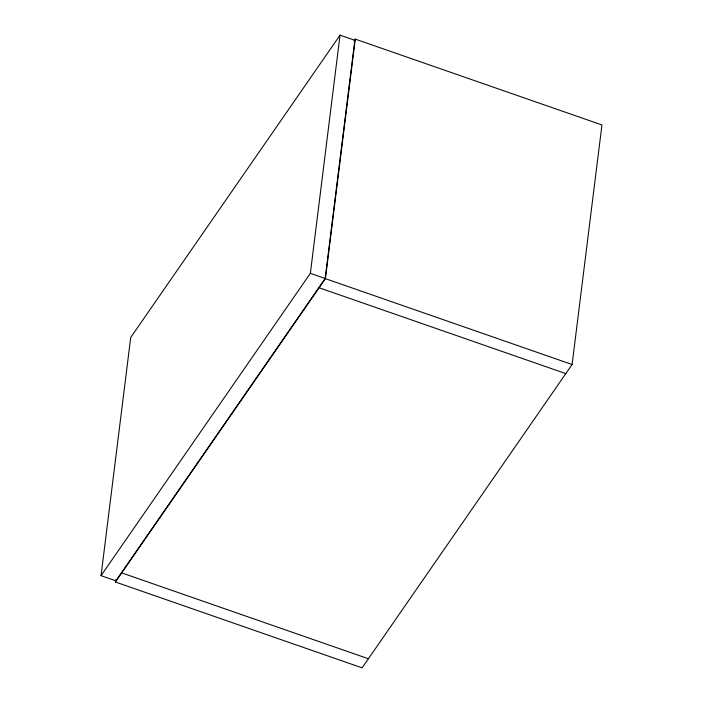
<?xml version="1.0" encoding="UTF-8"?>
<svg xmlns="http://www.w3.org/2000/svg" width="703" height="703" viewBox="0 0 703 703"><rect width="100%" height="100%" fill="white"/><g stroke="black" fill="none" stroke-linecap="round" stroke-linejoin="round"><path stroke-width="1.05" d="M101.047 575.66L130.714 337.475L340.032 35.15L354.83 40.299L325.164 278.485L115.846 580.81L101.047 575.66L310.366 273.326L340.032 35.15M354.119 40.765L355.27 39.113L601.953 124.958L572.11 364.514L362.098 667.85L115.415 581.996L115.687 579.826M115.415 581.996L325.427 278.66L355.27 39.113M310.366 273.326L325.164 278.485M325.427 278.66L572.11 364.514M319.127 287.764L565.81 373.609M121.716 572.901L368.398 658.746"/></g></svg>
